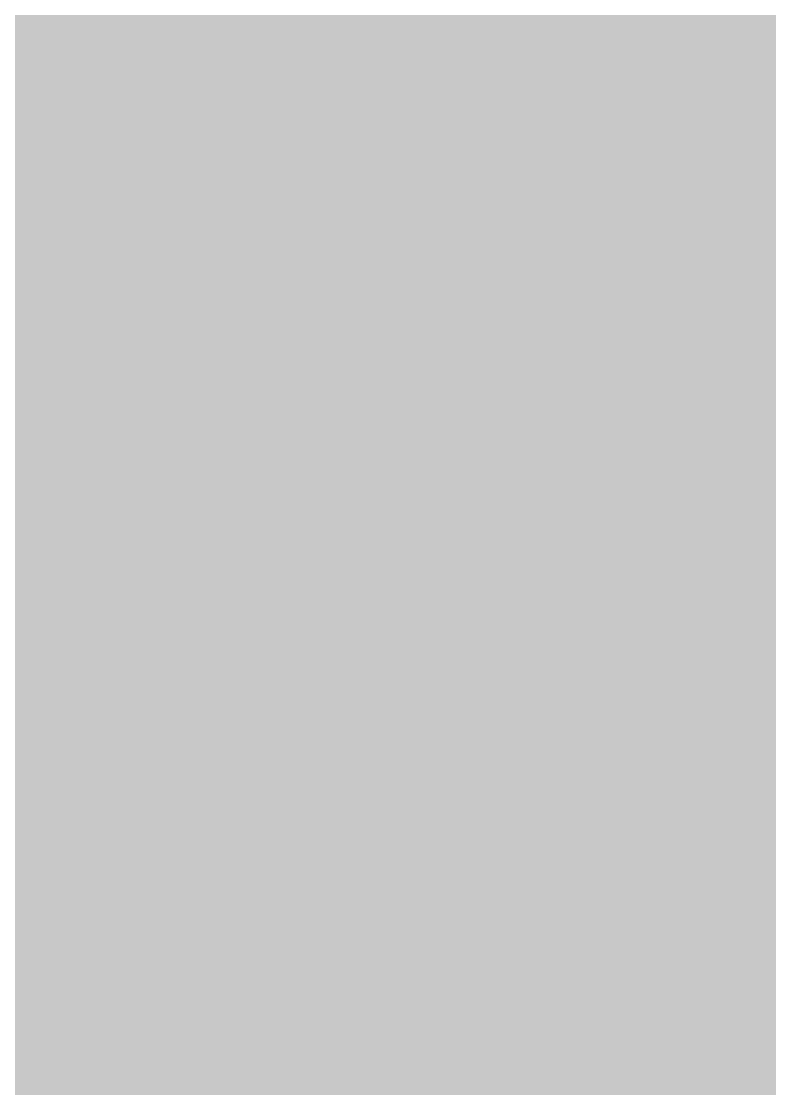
# Model space of a CAD drawing. Header units: inches. Extents: x 0 to 841, y 0 to 594.
# Drawn here: x 790.4598 to 790.6852, y 409.8142 to 410.1356 of the extents above; entities that cross this region are included whole.
import ezdxf

# ---------------------------------------------------------------- set-up
doc = ezdxf.new("R2010")
doc.units = ezdxf.units.IN
doc.layers.add('Sheet', color=255, linetype='Continuous')

msp = doc.modelspace()

# ---------------------------------------------------------------- linework, layer by layer
at = {"layer": 'Sheet'}
msp.add_lwpolyline([(789.74589, 409.99961, 0.508, 0.508, 1), (790.25389, 409.99961, 0.508, 0.508, 1)], format="xyseb", close=True, dxfattribs=at)
for points in [[(790.3801, 410.32895, 0.29972, 0.29972, 0), (790.3801, 410.28403, 0.29972, 0.29972, 0), (790.42502, 410.28403, 0.29972, 0.29972, 0), (790.42502, 410.23911, 0.29972, 0.29972, 0), (790.42502, 410.23911, 0.29972, 0.29972, 0), (790.46993, 410.19419, 0.29972, 0.29972, 0), (790.46993, 410.19419, 0.29972, 0.29972, 0), (790.46993, 410.14927, 0.29972, 0.29972, 0), (790.46993, 410.14927, 0.29972, 0.29972, 0), (790.46993, 410.10436, 0.29972, 0.29972, 0), (790.51485, 410.10436, 0.29972, 0.29972, 0), (790.51485, 410.05944, 0.29972, 0.29972, 0), (790.51485, 410.05944, 0.29972, 0.29972, 0), (790.51485, 410.01452, 0.29972, 0.29972, 0), (790.51485, 410.01452, 0.29972, 0.29972, 0), (790.51485, 409.9696, 0.29972, 0.29972, 0)], [(790.3801, 410.32895, 0.29972, 0.29972, 0), (790.3801, 410.28403, 0.29972, 0.29972, 0), (790.42502, 410.28403, 0.29972, 0.29972, 0), (790.42502, 410.23911, 0.29972, 0.29972, 0), (790.42502, 410.23911, 0.29972, 0.29972, 0), (790.46993, 410.19419, 0.29972, 0.29972, 0), (790.46993, 410.19419, 0.29972, 0.29972, 0), (790.46993, 410.14927, 0.29972, 0.29972, 0), (790.46993, 410.14927, 0.29972, 0.29972, 0), (790.46993, 410.10436, 0.29972, 0.29972, 0), (790.51485, 410.10436, 0.29972, 0.29972, 0), (790.51485, 410.05944, 0.29972, 0.29972, 0), (790.51485, 410.05944, 0.29972, 0.29972, 0), (790.51485, 410.01452, 0.29972, 0.29972, 0), (790.51485, 410.01452, 0.29972, 0.29972, 0), (790.51485, 409.9696, 0.29972, 0.29972, 0)], [(790.3801, 410.32895, 0.29972, 0.29972, 0), (790.3801, 410.28403, 0.29972, 0.29972, 0), (790.42502, 410.28403, 0.29972, 0.29972, 0), (790.42502, 410.23911, 0.29972, 0.29972, 0), (790.42502, 410.23911, 0.29972, 0.29972, 0), (790.46993, 410.19419, 0.29972, 0.29972, 0), (790.46993, 410.19419, 0.29972, 0.29972, 0), (790.46993, 410.14927, 0.29972, 0.29972, 0), (790.46993, 410.14927, 0.29972, 0.29972, 0), (790.46993, 410.10436, 0.29972, 0.29972, 0), (790.51485, 410.10436, 0.29972, 0.29972, 0), (790.51485, 410.05944, 0.29972, 0.29972, 0), (790.51485, 410.05944, 0.29972, 0.29972, 0), (790.51485, 410.01452, 0.29972, 0.29972, 0), (790.51485, 410.01452, 0.29972, 0.29972, 0), (790.51485, 409.9696, 0.29972, 0.29972, 0)], [(790.3801, 410.32895, 0.29972, 0.29972, 0), (790.3801, 410.28403, 0.29972, 0.29972, 0), (790.42502, 410.28403, 0.29972, 0.29972, 0), (790.42502, 410.23911, 0.29972, 0.29972, 0), (790.42502, 410.23911, 0.29972, 0.29972, 0), (790.46993, 410.19419, 0.29972, 0.29972, 0), (790.46993, 410.19419, 0.29972, 0.29972, 0), (790.46993, 410.14927, 0.29972, 0.29972, 0), (790.46993, 410.14927, 0.29972, 0.29972, 0), (790.46993, 410.10436, 0.29972, 0.29972, 0), (790.51485, 410.10436, 0.29972, 0.29972, 0), (790.51485, 410.05944, 0.29972, 0.29972, 0), (790.51485, 410.05944, 0.29972, 0.29972, 0), (790.51485, 410.01452, 0.29972, 0.29972, 0), (790.51485, 410.01452, 0.29972, 0.29972, 0), (790.51485, 409.9696, 0.29972, 0.29972, 0)], [(790.64959, 410.32895, 0.29972, 0.29972, 0), (790.69451, 410.28403, 0.29972, 0.29972, 0), (790.69451, 410.23911, 0.29972, 0.29972, 0), (790.69451, 410.19419, 0.29972, 0.29972, 0), (790.73942, 410.14927, 0.29972, 0.29972, 0), (790.73942, 410.14927, 0.29972, 0.29972, 0), (790.73942, 410.10436, 0.29972, 0.29972, 0), (790.73942, 410.05944, 0.29972, 0.29972, 0), (790.73942, 410.01452, 0.29972, 0.29972, 0), (790.73942, 409.9696, 0.29972, 0.29972, 0)], [(790.64959, 410.32895, 0.29972, 0.29972, 0), (790.69451, 410.28403, 0.29972, 0.29972, 0), (790.69451, 410.23911, 0.29972, 0.29972, 0), (790.69451, 410.19419, 0.29972, 0.29972, 0), (790.73942, 410.14927, 0.29972, 0.29972, 0), (790.73942, 410.14927, 0.29972, 0.29972, 0), (790.73942, 410.10436, 0.29972, 0.29972, 0), (790.73942, 410.05944, 0.29972, 0.29972, 0), (790.73942, 410.01452, 0.29972, 0.29972, 0), (790.73942, 409.9696, 0.29972, 0.29972, 0)], [(790.64959, 410.32895, 0.29972, 0.29972, 0), (790.69451, 410.28403, 0.29972, 0.29972, 0), (790.69451, 410.23911, 0.29972, 0.29972, 0), (790.69451, 410.19419, 0.29972, 0.29972, 0), (790.73942, 410.14927, 0.29972, 0.29972, 0), (790.73942, 410.14927, 0.29972, 0.29972, 0), (790.73942, 410.10436, 0.29972, 0.29972, 0), (790.73942, 410.05944, 0.29972, 0.29972, 0), (790.73942, 410.01452, 0.29972, 0.29972, 0), (790.73942, 409.9696, 0.29972, 0.29972, 0)], [(790.64959, 410.32895, 0.29972, 0.29972, 0), (790.69451, 410.28403, 0.29972, 0.29972, 0), (790.69451, 410.23911, 0.29972, 0.29972, 0), (790.69451, 410.19419, 0.29972, 0.29972, 0), (790.73942, 410.14927, 0.29972, 0.29972, 0), (790.73942, 410.14927, 0.29972, 0.29972, 0), (790.73942, 410.10436, 0.29972, 0.29972, 0), (790.73942, 410.05944, 0.29972, 0.29972, 0), (790.73942, 410.01452, 0.29972, 0.29972, 0), (790.73942, 409.9696, 0.29972, 0.29972, 0)], [(790.64959, 410.32895, 0.29972, 0.29972, 0), (790.69451, 410.28403, 0.29972, 0.29972, 0), (790.69451, 410.23911, 0.29972, 0.29972, 0), (790.69451, 410.19419, 0.29972, 0.29972, 0), (790.73942, 410.14927, 0.29972, 0.29972, 0), (790.73942, 410.14927, 0.29972, 0.29972, 0), (790.73942, 410.10436, 0.29972, 0.29972, 0), (790.73942, 410.05944, 0.29972, 0.29972, 0), (790.73942, 410.01452, 0.29972, 0.29972, 0), (790.73942, 409.9696, 0.29972, 0.29972, 0)], [(790.64959, 410.32895, 0.29972, 0.29972, 0), (790.69451, 410.28403, 0.29972, 0.29972, 0), (790.69451, 410.23911, 0.29972, 0.29972, 0), (790.69451, 410.19419, 0.29972, 0.29972, 0), (790.73942, 410.14927, 0.29972, 0.29972, 0), (790.73942, 410.14927, 0.29972, 0.29972, 0), (790.73942, 410.10436, 0.29972, 0.29972, 0), (790.73942, 410.05944, 0.29972, 0.29972, 0), (790.73942, 410.01452, 0.29972, 0.29972, 0), (790.73942, 409.9696, 0.29972, 0.29972, 0)], [(790.02077, 409.9696, 0.7493, 0.7493, 0), (790.02077, 409.9696, 0.7493, 0.7493, 0), (795.00641, 409.9696, 0.7493, 0.7493, 0)], [(790.46993, 410.19419, 0.09906, 0.09906, 0), (790.46993, 410.14927, 0.09906, 0.09906, 0), (790.46993, 410.14927, 0.09906, 0.09906, 0), (790.46993, 410.10436, 0.09906, 0.09906, 0), (790.51485, 410.10436, 0.09906, 0.09906, 0), (790.51485, 410.05944, 0.09906, 0.09906, 0), (790.51485, 410.05944, 0.09906, 0.09906, 0), (790.51485, 410.01452, 0.09906, 0.09906, 0), (790.51485, 410.01452, 0.09906, 0.09906, 0), (790.51485, 409.9696, 0.09906, 0.09906, 0)], [(790.46993, 410.19419, 0.09906, 0.09906, 0), (790.46993, 410.14927, 0.09906, 0.09906, 0), (790.46993, 410.14927, 0.09906, 0.09906, 0), (790.46993, 410.10436, 0.09906, 0.09906, 0), (790.51485, 410.10436, 0.09906, 0.09906, 0), (790.51485, 410.05944, 0.09906, 0.09906, 0), (790.51485, 410.05944, 0.09906, 0.09906, 0), (790.51485, 410.01452, 0.09906, 0.09906, 0), (790.51485, 410.01452, 0.09906, 0.09906, 0), (790.51485, 409.9696, 0.09906, 0.09906, 0)], [(790.46993, 410.19419, 0.09906, 0.09906, 0), (790.46993, 410.14927, 0.09906, 0.09906, 0), (790.46993, 410.14927, 0.09906, 0.09906, 0), (790.46993, 410.10436, 0.09906, 0.09906, 0), (790.51485, 410.10436, 0.09906, 0.09906, 0), (790.51485, 410.05944, 0.09906, 0.09906, 0), (790.51485, 410.05944, 0.09906, 0.09906, 0), (790.51485, 410.01452, 0.09906, 0.09906, 0), (790.51485, 410.01452, 0.09906, 0.09906, 0), (790.51485, 409.9696, 0.09906, 0.09906, 0)], [(790.46993, 410.19419, 0.09906, 0.09906, 0), (790.46993, 410.14927, 0.09906, 0.09906, 0), (790.46993, 410.14927, 0.09906, 0.09906, 0), (790.46993, 410.10436, 0.09906, 0.09906, 0), (790.51485, 410.10436, 0.09906, 0.09906, 0), (790.51485, 410.05944, 0.09906, 0.09906, 0), (790.51485, 410.05944, 0.09906, 0.09906, 0), (790.51485, 410.01452, 0.09906, 0.09906, 0), (790.51485, 410.01452, 0.09906, 0.09906, 0), (790.51485, 409.9696, 0.09906, 0.09906, 0)], [(790.69451, 410.19419, 0.09906, 0.09906, 0), (790.73942, 410.14927, 0.09906, 0.09906, 0), (790.73942, 410.14927, 0.09906, 0.09906, 0), (790.73942, 410.10436, 0.09906, 0.09906, 0), (790.73942, 410.05944, 0.09906, 0.09906, 0), (790.73942, 410.01452, 0.09906, 0.09906, 0), (790.73942, 409.9696, 0.09906, 0.09906, 0)], [(790.69451, 410.19419, 0.09906, 0.09906, 0), (790.73942, 410.14927, 0.09906, 0.09906, 0), (790.73942, 410.14927, 0.09906, 0.09906, 0), (790.73942, 410.10436, 0.09906, 0.09906, 0), (790.73942, 410.05944, 0.09906, 0.09906, 0), (790.73942, 410.01452, 0.09906, 0.09906, 0), (790.73942, 409.9696, 0.09906, 0.09906, 0)], [(790.69451, 410.19419, 0.09906, 0.09906, 0), (790.73942, 410.14927, 0.09906, 0.09906, 0), (790.73942, 410.14927, 0.09906, 0.09906, 0), (790.73942, 410.10436, 0.09906, 0.09906, 0), (790.73942, 410.05944, 0.09906, 0.09906, 0), (790.73942, 410.01452, 0.09906, 0.09906, 0), (790.73942, 409.9696, 0.09906, 0.09906, 0)], [(790.69451, 410.19419, 0.09906, 0.09906, 0), (790.73942, 410.14927, 0.09906, 0.09906, 0), (790.73942, 410.14927, 0.09906, 0.09906, 0), (790.73942, 410.10436, 0.09906, 0.09906, 0), (790.73942, 410.05944, 0.09906, 0.09906, 0), (790.73942, 410.01452, 0.09906, 0.09906, 0), (790.73942, 409.9696, 0.09906, 0.09906, 0)], [(790.69451, 410.19419, 0.09906, 0.09906, 0), (790.73942, 410.14927, 0.09906, 0.09906, 0), (790.73942, 410.14927, 0.09906, 0.09906, 0), (790.73942, 410.10436, 0.09906, 0.09906, 0), (790.73942, 410.05944, 0.09906, 0.09906, 0), (790.73942, 410.01452, 0.09906, 0.09906, 0), (790.73942, 409.9696, 0.09906, 0.09906, 0)], [(790.69451, 410.19419, 0.09906, 0.09906, 0), (790.73942, 410.14927, 0.09906, 0.09906, 0), (790.73942, 410.14927, 0.09906, 0.09906, 0), (790.73942, 410.10436, 0.09906, 0.09906, 0), (790.73942, 410.05944, 0.09906, 0.09906, 0), (790.73942, 410.01452, 0.09906, 0.09906, 0), (790.73942, 409.9696, 0.09906, 0.09906, 0)], [(790.51485, 409.9696, 0.29972, 0.29972, 0), (790.51485, 409.92468, 0.29972, 0.29972, 0), (790.51485, 409.92468, 0.29972, 0.29972, 0), (790.51485, 409.87976, 0.29972, 0.29972, 0), (790.51485, 409.87976, 0.29972, 0.29972, 0), (790.51485, 409.83485, 0.29972, 0.29972, 0), (790.46993, 409.83485, 0.29972, 0.29972, 0), (790.46993, 409.78993, 0.29972, 0.29972, 0), (790.46993, 409.78993, 0.29972, 0.29972, 0), (790.46993, 409.74501, 0.29972, 0.29972, 0), (790.46993, 409.74501, 0.29972, 0.29972, 0), (790.42502, 409.70009, 0.29972, 0.29972, 0), (790.42502, 409.70009, 0.29972, 0.29972, 0), (790.42502, 409.65517, 0.29972, 0.29972, 0), (790.3801, 409.65517, 0.29972, 0.29972, 0), (790.3801, 409.65517, 0.29972, 0.29972, 0), (790.3801, 409.61025, 0.29972, 0.29972, 0), (790.33518, 409.61025, 0.29972, 0.29972, 0), (790.33518, 409.61025, 0.29972, 0.29972, 0), (790.33518, 409.56534, 0.29972, 0.29972, 0), (790.29027, 409.56534, 0.29972, 0.29972, 0)], [(790.51485, 409.9696, 0.29972, 0.29972, 0), (790.51485, 409.92468, 0.29972, 0.29972, 0), (790.51485, 409.92468, 0.29972, 0.29972, 0), (790.51485, 409.87976, 0.29972, 0.29972, 0), (790.51485, 409.87976, 0.29972, 0.29972, 0), (790.51485, 409.83485, 0.29972, 0.29972, 0), (790.46993, 409.83485, 0.29972, 0.29972, 0), (790.46993, 409.78993, 0.29972, 0.29972, 0), (790.46993, 409.78993, 0.29972, 0.29972, 0), (790.46993, 409.74501, 0.29972, 0.29972, 0), (790.46993, 409.74501, 0.29972, 0.29972, 0), (790.42502, 409.70009, 0.29972, 0.29972, 0), (790.42502, 409.70009, 0.29972, 0.29972, 0), (790.42502, 409.65517, 0.29972, 0.29972, 0), (790.3801, 409.65517, 0.29972, 0.29972, 0), (790.3801, 409.65517, 0.29972, 0.29972, 0), (790.3801, 409.61025, 0.29972, 0.29972, 0), (790.33518, 409.61025, 0.29972, 0.29972, 0), (790.33518, 409.61025, 0.29972, 0.29972, 0), (790.33518, 409.56534, 0.29972, 0.29972, 0), (790.29027, 409.56534, 0.29972, 0.29972, 0)], [(790.51485, 409.9696, 0.29972, 0.29972, 0), (790.51485, 409.92468, 0.29972, 0.29972, 0), (790.51485, 409.92468, 0.29972, 0.29972, 0), (790.51485, 409.87976, 0.29972, 0.29972, 0), (790.51485, 409.87976, 0.29972, 0.29972, 0), (790.51485, 409.83485, 0.29972, 0.29972, 0), (790.46993, 409.83485, 0.29972, 0.29972, 0), (790.46993, 409.78993, 0.29972, 0.29972, 0), (790.46993, 409.78993, 0.29972, 0.29972, 0), (790.46993, 409.74501, 0.29972, 0.29972, 0), (790.46993, 409.74501, 0.29972, 0.29972, 0), (790.42502, 409.70009, 0.29972, 0.29972, 0), (790.42502, 409.70009, 0.29972, 0.29972, 0), (790.42502, 409.65517, 0.29972, 0.29972, 0), (790.3801, 409.65517, 0.29972, 0.29972, 0), (790.3801, 409.65517, 0.29972, 0.29972, 0), (790.3801, 409.61025, 0.29972, 0.29972, 0), (790.33518, 409.61025, 0.29972, 0.29972, 0), (790.33518, 409.61025, 0.29972, 0.29972, 0), (790.33518, 409.56534, 0.29972, 0.29972, 0), (790.29027, 409.56534, 0.29972, 0.29972, 0)], [(790.51485, 409.9696, 0.29972, 0.29972, 0), (790.51485, 409.92468, 0.29972, 0.29972, 0), (790.51485, 409.92468, 0.29972, 0.29972, 0), (790.51485, 409.87976, 0.29972, 0.29972, 0), (790.51485, 409.87976, 0.29972, 0.29972, 0), (790.51485, 409.83485, 0.29972, 0.29972, 0), (790.46993, 409.83485, 0.29972, 0.29972, 0), (790.46993, 409.78993, 0.29972, 0.29972, 0), (790.46993, 409.78993, 0.29972, 0.29972, 0), (790.46993, 409.74501, 0.29972, 0.29972, 0), (790.46993, 409.74501, 0.29972, 0.29972, 0), (790.42502, 409.70009, 0.29972, 0.29972, 0), (790.42502, 409.70009, 0.29972, 0.29972, 0), (790.42502, 409.65517, 0.29972, 0.29972, 0), (790.3801, 409.65517, 0.29972, 0.29972, 0), (790.3801, 409.65517, 0.29972, 0.29972, 0), (790.3801, 409.61025, 0.29972, 0.29972, 0), (790.33518, 409.61025, 0.29972, 0.29972, 0), (790.33518, 409.61025, 0.29972, 0.29972, 0), (790.33518, 409.56534, 0.29972, 0.29972, 0), (790.29027, 409.56534, 0.29972, 0.29972, 0)], [(790.73942, 409.9696, 0.29972, 0.29972, 0), (790.73942, 409.92468, 0.29972, 0.29972, 0), (790.73942, 409.87976, 0.29972, 0.29972, 0), (790.73942, 409.87976, 0.29972, 0.29972, 0), (790.73942, 409.83485, 0.29972, 0.29972, 0), (790.73942, 409.78993, 0.29972, 0.29972, 0), (790.69451, 409.74501, 0.29972, 0.29972, 0), (790.69451, 409.70009, 0.29972, 0.29972, 0), (790.69451, 409.70009, 0.29972, 0.29972, 0), (790.64959, 409.65517, 0.29972, 0.29972, 0), (790.64959, 409.61025, 0.29972, 0.29972, 0), (790.64959, 409.56534, 0.29972, 0.29972, 0), (790.60468, 409.56534, 0.29972, 0.29972, 0), (790.60468, 409.52042, 0.29972, 0.29972, 0), (790.55976, 409.4755, 0.29972, 0.29972, 0), (790.55976, 409.4755, 0.29972, 0.29972, 0), (790.51485, 409.43058, 0.29972, 0.29972, 0)], [(790.73942, 409.9696, 0.29972, 0.29972, 0), (790.73942, 409.92468, 0.29972, 0.29972, 0), (790.73942, 409.87976, 0.29972, 0.29972, 0), (790.73942, 409.87976, 0.29972, 0.29972, 0), (790.73942, 409.83485, 0.29972, 0.29972, 0), (790.73942, 409.78993, 0.29972, 0.29972, 0), (790.69451, 409.74501, 0.29972, 0.29972, 0), (790.69451, 409.70009, 0.29972, 0.29972, 0), (790.69451, 409.70009, 0.29972, 0.29972, 0), (790.64959, 409.65517, 0.29972, 0.29972, 0), (790.64959, 409.61025, 0.29972, 0.29972, 0), (790.64959, 409.56534, 0.29972, 0.29972, 0), (790.60468, 409.56534, 0.29972, 0.29972, 0), (790.60468, 409.52042, 0.29972, 0.29972, 0), (790.55976, 409.4755, 0.29972, 0.29972, 0), (790.55976, 409.4755, 0.29972, 0.29972, 0), (790.51485, 409.43058, 0.29972, 0.29972, 0)], [(790.73942, 409.9696, 0.29972, 0.29972, 0), (790.73942, 409.92468, 0.29972, 0.29972, 0), (790.73942, 409.87976, 0.29972, 0.29972, 0), (790.73942, 409.87976, 0.29972, 0.29972, 0), (790.73942, 409.83485, 0.29972, 0.29972, 0), (790.73942, 409.78993, 0.29972, 0.29972, 0), (790.69451, 409.74501, 0.29972, 0.29972, 0), (790.69451, 409.70009, 0.29972, 0.29972, 0), (790.69451, 409.70009, 0.29972, 0.29972, 0), (790.64959, 409.65517, 0.29972, 0.29972, 0), (790.64959, 409.61025, 0.29972, 0.29972, 0), (790.64959, 409.56534, 0.29972, 0.29972, 0), (790.60468, 409.56534, 0.29972, 0.29972, 0), (790.60468, 409.52042, 0.29972, 0.29972, 0), (790.55976, 409.4755, 0.29972, 0.29972, 0), (790.55976, 409.4755, 0.29972, 0.29972, 0), (790.51485, 409.43058, 0.29972, 0.29972, 0)], [(790.73942, 409.9696, 0.29972, 0.29972, 0), (790.73942, 409.92468, 0.29972, 0.29972, 0), (790.73942, 409.87976, 0.29972, 0.29972, 0), (790.73942, 409.87976, 0.29972, 0.29972, 0), (790.73942, 409.83485, 0.29972, 0.29972, 0), (790.73942, 409.78993, 0.29972, 0.29972, 0), (790.69451, 409.74501, 0.29972, 0.29972, 0), (790.69451, 409.70009, 0.29972, 0.29972, 0), (790.69451, 409.70009, 0.29972, 0.29972, 0), (790.64959, 409.65517, 0.29972, 0.29972, 0), (790.64959, 409.61025, 0.29972, 0.29972, 0), (790.64959, 409.56534, 0.29972, 0.29972, 0), (790.60468, 409.56534, 0.29972, 0.29972, 0), (790.60468, 409.52042, 0.29972, 0.29972, 0), (790.55976, 409.4755, 0.29972, 0.29972, 0), (790.55976, 409.4755, 0.29972, 0.29972, 0), (790.51485, 409.43058, 0.29972, 0.29972, 0)], [(790.73942, 409.9696, 0.29972, 0.29972, 0), (790.73942, 409.92468, 0.29972, 0.29972, 0), (790.73942, 409.87976, 0.29972, 0.29972, 0), (790.73942, 409.87976, 0.29972, 0.29972, 0), (790.73942, 409.83485, 0.29972, 0.29972, 0), (790.73942, 409.78993, 0.29972, 0.29972, 0), (790.69451, 409.74501, 0.29972, 0.29972, 0), (790.69451, 409.70009, 0.29972, 0.29972, 0), (790.69451, 409.70009, 0.29972, 0.29972, 0), (790.64959, 409.65517, 0.29972, 0.29972, 0), (790.64959, 409.61025, 0.29972, 0.29972, 0), (790.64959, 409.56534, 0.29972, 0.29972, 0), (790.60468, 409.56534, 0.29972, 0.29972, 0), (790.60468, 409.52042, 0.29972, 0.29972, 0), (790.55976, 409.4755, 0.29972, 0.29972, 0), (790.55976, 409.4755, 0.29972, 0.29972, 0), (790.51485, 409.43058, 0.29972, 0.29972, 0)], [(790.73942, 409.9696, 0.29972, 0.29972, 0), (790.73942, 409.92468, 0.29972, 0.29972, 0), (790.73942, 409.87976, 0.29972, 0.29972, 0), (790.73942, 409.87976, 0.29972, 0.29972, 0), (790.73942, 409.83485, 0.29972, 0.29972, 0), (790.73942, 409.78993, 0.29972, 0.29972, 0), (790.69451, 409.74501, 0.29972, 0.29972, 0), (790.69451, 409.70009, 0.29972, 0.29972, 0), (790.69451, 409.70009, 0.29972, 0.29972, 0), (790.64959, 409.65517, 0.29972, 0.29972, 0), (790.64959, 409.61025, 0.29972, 0.29972, 0), (790.64959, 409.56534, 0.29972, 0.29972, 0), (790.60468, 409.56534, 0.29972, 0.29972, 0), (790.60468, 409.52042, 0.29972, 0.29972, 0), (790.55976, 409.4755, 0.29972, 0.29972, 0), (790.55976, 409.4755, 0.29972, 0.29972, 0), (790.51485, 409.43058, 0.29972, 0.29972, 0)], [(790.51485, 409.9696, 0.29972, 0.29972, 0), (790.51485, 409.9696, 0.29972, 0.29972, 0), (790.51485, 409.9696, 0.29972, 0.29972, 0), (790.51485, 409.9696, 0.29972, 0.29972, 0), (790.51485, 409.9696, 0.29972, 0.29972, 0), (790.51485, 409.9696, 0.29972, 0.29972, 0), (790.51485, 409.9696, 0.29972, 0.29972, 0), (790.51485, 409.9696, 0.29972, 0.29972, 0), (790.51485, 409.9696, 0.29972, 0.29972, 0), (790.51485, 409.9696, 0.29972, 0.29972, 0), (790.51485, 409.9696, 0.29972, 0.29972, 0), (790.51485, 409.9696, 0.29972, 0.29972, 0), (790.51485, 409.9696, 0.29972, 0.29972, 0), (790.51485, 409.9696, 0.29972, 0.29972, 0), (790.51485, 409.9696, 0.29972, 0.29972, 0), (790.51485, 409.9696, 0.29972, 0.29972, 0), (790.51485, 409.9696, 0.29972, 0.29972, 0), (790.51485, 409.9696, 0.29972, 0.29972, 0), (790.51485, 409.9696, 0.29972, 0.29972, 0), (790.51485, 409.9696, 0.29972, 0.29972, 0), (790.51485, 409.9696, 0.29972, 0.29972, 0), (790.51485, 409.9696, 0.29972, 0.29972, 0), (790.51485, 409.9696, 0.29972, 0.29972, 0), (790.51485, 409.9696, 0.29972, 0.29972, 0), (790.51485, 409.9696, 0.29972, 0.29972, 0), (790.51485, 409.9696, 0.29972, 0.29972, 0), (790.51485, 409.9696, 0.29972, 0.29972, 0), (790.51485, 409.9696, 0.29972, 0.29972, 0), (790.51485, 409.9696, 0.29972, 0.29972, 0), (790.51485, 409.9696, 0.29972, 0.29972, 0), (790.51485, 409.9696, 0.29972, 0.29972, 0), (790.51485, 409.9696, 0.29972, 0.29972, 0), (790.51485, 409.9696, 0.29972, 0.29972, 0)], [(790.51485, 409.9696, 0.29972, 0.29972, 0), (790.51485, 409.9696, 0.29972, 0.29972, 0)], [(790.51485, 409.9696, 0.29972, 0.29972, 0), (790.51485, 409.9696, 0.29972, 0.29972, 0), (790.51485, 409.9696, 0.29972, 0.29972, 0), (790.51485, 409.9696, 0.29972, 0.29972, 0), (790.51485, 409.9696, 0.29972, 0.29972, 0), (790.51485, 409.9696, 0.29972, 0.29972, 0), (790.51485, 409.9696, 0.29972, 0.29972, 0), (790.51485, 409.9696, 0.29972, 0.29972, 0), (790.51485, 409.9696, 0.29972, 0.29972, 0), (790.51485, 409.9696, 0.29972, 0.29972, 0), (790.51485, 409.9696, 0.29972, 0.29972, 0), (790.51485, 409.9696, 0.29972, 0.29972, 0), (790.51485, 409.9696, 0.29972, 0.29972, 0), (790.51485, 409.9696, 0.29972, 0.29972, 0), (790.51485, 409.9696, 0.29972, 0.29972, 0), (790.51485, 409.9696, 0.29972, 0.29972, 0), (790.51485, 409.9696, 0.29972, 0.29972, 0), (790.51485, 409.9696, 0.29972, 0.29972, 0), (790.51485, 409.9696, 0.29972, 0.29972, 0), (790.51485, 409.9696, 0.29972, 0.29972, 0), (790.51485, 409.9696, 0.29972, 0.29972, 0), (790.51485, 409.9696, 0.29972, 0.29972, 0), (790.51485, 409.9696, 0.29972, 0.29972, 0), (790.51485, 409.9696, 0.29972, 0.29972, 0), (790.51485, 409.9696, 0.29972, 0.29972, 0), (790.51485, 409.9696, 0.29972, 0.29972, 0), (790.51485, 409.9696, 0.29972, 0.29972, 0), (790.51485, 409.9696, 0.29972, 0.29972, 0), (790.51485, 409.9696, 0.29972, 0.29972, 0), (790.51485, 409.9696, 0.29972, 0.29972, 0), (790.51485, 409.9696, 0.29972, 0.29972, 0), (790.51485, 409.9696, 0.29972, 0.29972, 0), (790.51485, 409.9696, 0.29972, 0.29972, 0)], [(790.51485, 409.9696, 0.29972, 0.29972, 0), (790.51485, 409.9696, 0.29972, 0.29972, 0)], [(790.51485, 409.9696, 0.29972, 0.29972, 0), (790.51485, 409.9696, 0.29972, 0.29972, 0), (790.51485, 409.9696, 0.29972, 0.29972, 0), (790.51485, 409.9696, 0.29972, 0.29972, 0), (790.51485, 409.9696, 0.29972, 0.29972, 0), (790.51485, 409.9696, 0.29972, 0.29972, 0), (790.51485, 409.9696, 0.29972, 0.29972, 0), (790.51485, 409.9696, 0.29972, 0.29972, 0), (790.51485, 409.9696, 0.29972, 0.29972, 0), (790.51485, 409.9696, 0.29972, 0.29972, 0), (790.51485, 409.9696, 0.29972, 0.29972, 0), (790.51485, 409.9696, 0.29972, 0.29972, 0), (790.51485, 409.9696, 0.29972, 0.29972, 0), (790.51485, 409.9696, 0.29972, 0.29972, 0), (790.51485, 409.9696, 0.29972, 0.29972, 0), (790.51485, 409.9696, 0.29972, 0.29972, 0), (790.51485, 409.9696, 0.29972, 0.29972, 0), (790.51485, 409.9696, 0.29972, 0.29972, 0), (790.51485, 409.9696, 0.29972, 0.29972, 0), (790.51485, 409.9696, 0.29972, 0.29972, 0), (790.51485, 409.9696, 0.29972, 0.29972, 0), (790.51485, 409.9696, 0.29972, 0.29972, 0), (790.51485, 409.9696, 0.29972, 0.29972, 0), (790.51485, 409.9696, 0.29972, 0.29972, 0), (790.51485, 409.9696, 0.29972, 0.29972, 0), (790.51485, 409.9696, 0.29972, 0.29972, 0), (790.51485, 409.9696, 0.29972, 0.29972, 0), (790.51485, 409.9696, 0.29972, 0.29972, 0), (790.51485, 409.9696, 0.29972, 0.29972, 0), (790.51485, 409.9696, 0.29972, 0.29972, 0), (790.51485, 409.9696, 0.29972, 0.29972, 0), (790.51485, 409.9696, 0.29972, 0.29972, 0), (790.51485, 409.9696, 0.29972, 0.29972, 0)], [(790.51485, 409.9696, 0.29972, 0.29972, 0), (790.51485, 409.9696, 0.29972, 0.29972, 0)], [(790.51485, 409.9696, 0.29972, 0.29972, 0), (790.51485, 409.9696, 0.29972, 0.29972, 0), (790.51485, 409.9696, 0.29972, 0.29972, 0), (790.51485, 409.9696, 0.29972, 0.29972, 0), (790.51485, 409.9696, 0.29972, 0.29972, 0), (790.51485, 409.9696, 0.29972, 0.29972, 0), (790.51485, 409.9696, 0.29972, 0.29972, 0), (790.51485, 409.9696, 0.29972, 0.29972, 0), (790.51485, 409.9696, 0.29972, 0.29972, 0), (790.51485, 409.9696, 0.29972, 0.29972, 0), (790.51485, 409.9696, 0.29972, 0.29972, 0), (790.51485, 409.9696, 0.29972, 0.29972, 0), (790.51485, 409.9696, 0.29972, 0.29972, 0), (790.51485, 409.9696, 0.29972, 0.29972, 0), (790.51485, 409.9696, 0.29972, 0.29972, 0), (790.51485, 409.9696, 0.29972, 0.29972, 0), (790.51485, 409.9696, 0.29972, 0.29972, 0), (790.51485, 409.9696, 0.29972, 0.29972, 0), (790.51485, 409.9696, 0.29972, 0.29972, 0), (790.51485, 409.9696, 0.29972, 0.29972, 0), (790.51485, 409.9696, 0.29972, 0.29972, 0), (790.51485, 409.9696, 0.29972, 0.29972, 0), (790.51485, 409.9696, 0.29972, 0.29972, 0), (790.51485, 409.9696, 0.29972, 0.29972, 0), (790.51485, 409.9696, 0.29972, 0.29972, 0), (790.51485, 409.9696, 0.29972, 0.29972, 0), (790.51485, 409.9696, 0.29972, 0.29972, 0), (790.51485, 409.9696, 0.29972, 0.29972, 0), (790.51485, 409.9696, 0.29972, 0.29972, 0), (790.51485, 409.9696, 0.29972, 0.29972, 0), (790.51485, 409.9696, 0.29972, 0.29972, 0), (790.51485, 409.9696, 0.29972, 0.29972, 0), (790.51485, 409.9696, 0.29972, 0.29972, 0)], [(790.51485, 409.9696, 0.29972, 0.29972, 0), (790.51485, 409.9696, 0.29972, 0.29972, 0)], [(790.73942, 409.9696, 0.29972, 0.29972, 0), (790.73942, 409.9696, 0.29972, 0.29972, 0), (790.73942, 409.9696, 0.29972, 0.29972, 0), (790.73942, 409.9696, 0.29972, 0.29972, 0), (790.73942, 409.9696, 0.29972, 0.29972, 0), (790.73942, 409.9696, 0.29972, 0.29972, 0), (790.73942, 409.9696, 0.29972, 0.29972, 0), (790.73942, 409.9696, 0.29972, 0.29972, 0), (790.73942, 409.9696, 0.29972, 0.29972, 0), (790.73942, 409.9696, 0.29972, 0.29972, 0), (790.73942, 409.9696, 0.29972, 0.29972, 0), (790.73942, 409.9696, 0.29972, 0.29972, 0), (790.73942, 409.9696, 0.29972, 0.29972, 0), (790.73942, 409.9696, 0.29972, 0.29972, 0), (790.73942, 409.9696, 0.29972, 0.29972, 0), (790.73942, 409.9696, 0.29972, 0.29972, 0), (790.73942, 409.9696, 0.29972, 0.29972, 0), (790.73942, 409.9696, 0.29972, 0.29972, 0), (790.73942, 409.9696, 0.29972, 0.29972, 0), (790.73942, 409.9696, 0.29972, 0.29972, 0), (790.73942, 409.9696, 0.29972, 0.29972, 0), (790.73942, 409.9696, 0.29972, 0.29972, 0), (790.73942, 409.9696, 0.29972, 0.29972, 0), (790.73942, 409.9696, 0.29972, 0.29972, 0), (790.73942, 409.9696, 0.29972, 0.29972, 0), (790.73942, 409.9696, 0.29972, 0.29972, 0), (790.73942, 409.9696, 0.29972, 0.29972, 0), (790.73942, 409.9696, 0.29972, 0.29972, 0), (790.73942, 409.9696, 0.29972, 0.29972, 0), (790.73942, 409.9696, 0.29972, 0.29972, 0), (790.73942, 409.9696, 0.29972, 0.29972, 0), (790.73942, 409.9696, 0.29972, 0.29972, 0), (790.73942, 409.9696, 0.29972, 0.29972, 0)], [(790.73942, 409.9696, 0.29972, 0.29972, 0), (790.73942, 409.9696, 0.29972, 0.29972, 0)], [(790.73942, 409.9696, 0.29972, 0.29972, 0), (790.73942, 409.9696, 0.29972, 0.29972, 0), (790.73942, 409.9696, 0.29972, 0.29972, 0), (790.73942, 409.9696, 0.29972, 0.29972, 0), (790.73942, 409.9696, 0.29972, 0.29972, 0), (790.73942, 409.9696, 0.29972, 0.29972, 0), (790.73942, 409.9696, 0.29972, 0.29972, 0), (790.73942, 409.9696, 0.29972, 0.29972, 0), (790.73942, 409.9696, 0.29972, 0.29972, 0), (790.73942, 409.9696, 0.29972, 0.29972, 0), (790.73942, 409.9696, 0.29972, 0.29972, 0), (790.73942, 409.9696, 0.29972, 0.29972, 0), (790.73942, 409.9696, 0.29972, 0.29972, 0), (790.73942, 409.9696, 0.29972, 0.29972, 0), (790.73942, 409.9696, 0.29972, 0.29972, 0), (790.73942, 409.9696, 0.29972, 0.29972, 0), (790.73942, 409.9696, 0.29972, 0.29972, 0), (790.73942, 409.9696, 0.29972, 0.29972, 0), (790.73942, 409.9696, 0.29972, 0.29972, 0), (790.73942, 409.9696, 0.29972, 0.29972, 0), (790.73942, 409.9696, 0.29972, 0.29972, 0), (790.73942, 409.9696, 0.29972, 0.29972, 0), (790.73942, 409.9696, 0.29972, 0.29972, 0), (790.73942, 409.9696, 0.29972, 0.29972, 0), (790.73942, 409.9696, 0.29972, 0.29972, 0), (790.73942, 409.9696, 0.29972, 0.29972, 0), (790.73942, 409.9696, 0.29972, 0.29972, 0), (790.73942, 409.9696, 0.29972, 0.29972, 0), (790.73942, 409.9696, 0.29972, 0.29972, 0), (790.73942, 409.9696, 0.29972, 0.29972, 0), (790.73942, 409.9696, 0.29972, 0.29972, 0), (790.73942, 409.9696, 0.29972, 0.29972, 0), (790.73942, 409.9696, 0.29972, 0.29972, 0)], [(790.73942, 409.9696, 0.29972, 0.29972, 0), (790.73942, 409.9696, 0.29972, 0.29972, 0)], [(790.73942, 409.9696, 0.29972, 0.29972, 0), (790.73942, 409.9696, 0.29972, 0.29972, 0), (790.73942, 409.9696, 0.29972, 0.29972, 0), (790.73942, 409.9696, 0.29972, 0.29972, 0), (790.73942, 409.9696, 0.29972, 0.29972, 0), (790.73942, 409.9696, 0.29972, 0.29972, 0), (790.73942, 409.9696, 0.29972, 0.29972, 0), (790.73942, 409.9696, 0.29972, 0.29972, 0), (790.73942, 409.9696, 0.29972, 0.29972, 0), (790.73942, 409.9696, 0.29972, 0.29972, 0), (790.73942, 409.9696, 0.29972, 0.29972, 0), (790.73942, 409.9696, 0.29972, 0.29972, 0), (790.73942, 409.9696, 0.29972, 0.29972, 0), (790.73942, 409.9696, 0.29972, 0.29972, 0), (790.73942, 409.9696, 0.29972, 0.29972, 0), (790.73942, 409.9696, 0.29972, 0.29972, 0), (790.73942, 409.9696, 0.29972, 0.29972, 0), (790.73942, 409.9696, 0.29972, 0.29972, 0), (790.73942, 409.9696, 0.29972, 0.29972, 0), (790.73942, 409.9696, 0.29972, 0.29972, 0), (790.73942, 409.9696, 0.29972, 0.29972, 0), (790.73942, 409.9696, 0.29972, 0.29972, 0), (790.73942, 409.9696, 0.29972, 0.29972, 0), (790.73942, 409.9696, 0.29972, 0.29972, 0), (790.73942, 409.9696, 0.29972, 0.29972, 0), (790.73942, 409.9696, 0.29972, 0.29972, 0), (790.73942, 409.9696, 0.29972, 0.29972, 0), (790.73942, 409.9696, 0.29972, 0.29972, 0), (790.73942, 409.9696, 0.29972, 0.29972, 0), (790.73942, 409.9696, 0.29972, 0.29972, 0), (790.73942, 409.9696, 0.29972, 0.29972, 0), (790.73942, 409.9696, 0.29972, 0.29972, 0), (790.73942, 409.9696, 0.29972, 0.29972, 0)], [(790.73942, 409.9696, 0.29972, 0.29972, 0), (790.73942, 409.9696, 0.29972, 0.29972, 0)], [(790.73942, 409.9696, 0.29972, 0.29972, 0), (790.73942, 409.9696, 0.29972, 0.29972, 0), (790.73942, 409.9696, 0.29972, 0.29972, 0), (790.73942, 409.9696, 0.29972, 0.29972, 0), (790.73942, 409.9696, 0.29972, 0.29972, 0), (790.73942, 409.9696, 0.29972, 0.29972, 0), (790.73942, 409.9696, 0.29972, 0.29972, 0), (790.73942, 409.9696, 0.29972, 0.29972, 0), (790.73942, 409.9696, 0.29972, 0.29972, 0), (790.73942, 409.9696, 0.29972, 0.29972, 0), (790.73942, 409.9696, 0.29972, 0.29972, 0), (790.73942, 409.9696, 0.29972, 0.29972, 0), (790.73942, 409.9696, 0.29972, 0.29972, 0), (790.73942, 409.9696, 0.29972, 0.29972, 0), (790.73942, 409.9696, 0.29972, 0.29972, 0), (790.73942, 409.9696, 0.29972, 0.29972, 0), (790.73942, 409.9696, 0.29972, 0.29972, 0), (790.73942, 409.9696, 0.29972, 0.29972, 0), (790.73942, 409.9696, 0.29972, 0.29972, 0), (790.73942, 409.9696, 0.29972, 0.29972, 0), (790.73942, 409.9696, 0.29972, 0.29972, 0), (790.73942, 409.9696, 0.29972, 0.29972, 0), (790.73942, 409.9696, 0.29972, 0.29972, 0), (790.73942, 409.9696, 0.29972, 0.29972, 0), (790.73942, 409.9696, 0.29972, 0.29972, 0), (790.73942, 409.9696, 0.29972, 0.29972, 0), (790.73942, 409.9696, 0.29972, 0.29972, 0), (790.73942, 409.9696, 0.29972, 0.29972, 0), (790.73942, 409.9696, 0.29972, 0.29972, 0), (790.73942, 409.9696, 0.29972, 0.29972, 0), (790.73942, 409.9696, 0.29972, 0.29972, 0), (790.73942, 409.9696, 0.29972, 0.29972, 0), (790.73942, 409.9696, 0.29972, 0.29972, 0)], [(790.73942, 409.9696, 0.29972, 0.29972, 0), (790.73942, 409.9696, 0.29972, 0.29972, 0)], [(790.73942, 409.9696, 0.29972, 0.29972, 0), (790.73942, 409.9696, 0.29972, 0.29972, 0), (790.73942, 409.9696, 0.29972, 0.29972, 0), (790.73942, 409.9696, 0.29972, 0.29972, 0), (790.73942, 409.9696, 0.29972, 0.29972, 0), (790.73942, 409.9696, 0.29972, 0.29972, 0), (790.73942, 409.9696, 0.29972, 0.29972, 0), (790.73942, 409.9696, 0.29972, 0.29972, 0), (790.73942, 409.9696, 0.29972, 0.29972, 0), (790.73942, 409.9696, 0.29972, 0.29972, 0), (790.73942, 409.9696, 0.29972, 0.29972, 0), (790.73942, 409.9696, 0.29972, 0.29972, 0), (790.73942, 409.9696, 0.29972, 0.29972, 0), (790.73942, 409.9696, 0.29972, 0.29972, 0), (790.73942, 409.9696, 0.29972, 0.29972, 0), (790.73942, 409.9696, 0.29972, 0.29972, 0), (790.73942, 409.9696, 0.29972, 0.29972, 0), (790.73942, 409.9696, 0.29972, 0.29972, 0), (790.73942, 409.9696, 0.29972, 0.29972, 0), (790.73942, 409.9696, 0.29972, 0.29972, 0), (790.73942, 409.9696, 0.29972, 0.29972, 0), (790.73942, 409.9696, 0.29972, 0.29972, 0), (790.73942, 409.9696, 0.29972, 0.29972, 0), (790.73942, 409.9696, 0.29972, 0.29972, 0), (790.73942, 409.9696, 0.29972, 0.29972, 0), (790.73942, 409.9696, 0.29972, 0.29972, 0), (790.73942, 409.9696, 0.29972, 0.29972, 0), (790.73942, 409.9696, 0.29972, 0.29972, 0), (790.73942, 409.9696, 0.29972, 0.29972, 0), (790.73942, 409.9696, 0.29972, 0.29972, 0), (790.73942, 409.9696, 0.29972, 0.29972, 0), (790.73942, 409.9696, 0.29972, 0.29972, 0), (790.73942, 409.9696, 0.29972, 0.29972, 0)], [(790.73942, 409.9696, 0.29972, 0.29972, 0), (790.73942, 409.9696, 0.29972, 0.29972, 0)], [(790.73942, 409.9696, 0.29972, 0.29972, 0), (790.73942, 409.9696, 0.29972, 0.29972, 0), (790.73942, 409.9696, 0.29972, 0.29972, 0), (790.73942, 409.9696, 0.29972, 0.29972, 0), (790.73942, 409.9696, 0.29972, 0.29972, 0), (790.73942, 409.9696, 0.29972, 0.29972, 0), (790.73942, 409.9696, 0.29972, 0.29972, 0), (790.73942, 409.9696, 0.29972, 0.29972, 0), (790.73942, 409.9696, 0.29972, 0.29972, 0), (790.73942, 409.9696, 0.29972, 0.29972, 0), (790.73942, 409.9696, 0.29972, 0.29972, 0), (790.73942, 409.9696, 0.29972, 0.29972, 0), (790.73942, 409.9696, 0.29972, 0.29972, 0), (790.73942, 409.9696, 0.29972, 0.29972, 0), (790.73942, 409.9696, 0.29972, 0.29972, 0), (790.73942, 409.9696, 0.29972, 0.29972, 0), (790.73942, 409.9696, 0.29972, 0.29972, 0), (790.73942, 409.9696, 0.29972, 0.29972, 0), (790.73942, 409.9696, 0.29972, 0.29972, 0), (790.73942, 409.9696, 0.29972, 0.29972, 0), (790.73942, 409.9696, 0.29972, 0.29972, 0), (790.73942, 409.9696, 0.29972, 0.29972, 0), (790.73942, 409.9696, 0.29972, 0.29972, 0), (790.73942, 409.9696, 0.29972, 0.29972, 0), (790.73942, 409.9696, 0.29972, 0.29972, 0), (790.73942, 409.9696, 0.29972, 0.29972, 0), (790.73942, 409.9696, 0.29972, 0.29972, 0), (790.73942, 409.9696, 0.29972, 0.29972, 0), (790.73942, 409.9696, 0.29972, 0.29972, 0), (790.73942, 409.9696, 0.29972, 0.29972, 0), (790.73942, 409.9696, 0.29972, 0.29972, 0), (790.73942, 409.9696, 0.29972, 0.29972, 0), (790.73942, 409.9696, 0.29972, 0.29972, 0)], [(790.73942, 409.9696, 0.29972, 0.29972, 0), (790.73942, 409.9696, 0.29972, 0.29972, 0)], [(790.51485, 409.9696, 0.09906, 0.09906, 0), (790.51485, 409.92468, 0.09906, 0.09906, 0), (790.51485, 409.92468, 0.09906, 0.09906, 0), (790.51485, 409.87976, 0.09906, 0.09906, 0), (790.51485, 409.87976, 0.09906, 0.09906, 0), (790.51485, 409.83485, 0.09906, 0.09906, 0), (790.46993, 409.83485, 0.09906, 0.09906, 0), (790.46993, 409.78993, 0.09906, 0.09906, 0), (790.46993, 409.78993, 0.09906, 0.09906, 0), (790.46993, 409.74501, 0.09906, 0.09906, 0), (790.46993, 409.74501, 0.09906, 0.09906, 0), (790.42502, 409.70009, 0.09906, 0.09906, 0), (790.42502, 409.70009, 0.09906, 0.09906, 0), (790.42502, 409.65517, 0.09906, 0.09906, 0), (790.3801, 409.65517, 0.09906, 0.09906, 0), (790.3801, 409.65517, 0.09906, 0.09906, 0), (790.3801, 409.61025, 0.09906, 0.09906, 0), (790.33518, 409.61025, 0.09906, 0.09906, 0), (790.33518, 409.61025, 0.09906, 0.09906, 0), (790.33518, 409.56534, 0.09906, 0.09906, 0), (790.29027, 409.56534, 0.09906, 0.09906, 0), (790.29027, 409.56534, 0.09906, 0.09906, 0), (790.24535, 409.52042, 0.09906, 0.09906, 0)], [(790.51485, 409.9696, 0.09906, 0.09906, 0), (790.51485, 409.92468, 0.09906, 0.09906, 0), (790.51485, 409.92468, 0.09906, 0.09906, 0), (790.51485, 409.87976, 0.09906, 0.09906, 0), (790.51485, 409.87976, 0.09906, 0.09906, 0), (790.51485, 409.83485, 0.09906, 0.09906, 0), (790.46993, 409.83485, 0.09906, 0.09906, 0), (790.46993, 409.78993, 0.09906, 0.09906, 0), (790.46993, 409.78993, 0.09906, 0.09906, 0), (790.46993, 409.74501, 0.09906, 0.09906, 0), (790.46993, 409.74501, 0.09906, 0.09906, 0), (790.42502, 409.70009, 0.09906, 0.09906, 0), (790.42502, 409.70009, 0.09906, 0.09906, 0), (790.42502, 409.65517, 0.09906, 0.09906, 0), (790.3801, 409.65517, 0.09906, 0.09906, 0), (790.3801, 409.65517, 0.09906, 0.09906, 0), (790.3801, 409.61025, 0.09906, 0.09906, 0), (790.33518, 409.61025, 0.09906, 0.09906, 0), (790.33518, 409.61025, 0.09906, 0.09906, 0), (790.33518, 409.56534, 0.09906, 0.09906, 0), (790.29027, 409.56534, 0.09906, 0.09906, 0), (790.29027, 409.56534, 0.09906, 0.09906, 0), (790.24535, 409.52042, 0.09906, 0.09906, 0)], [(790.51485, 409.9696, 0.09906, 0.09906, 0), (790.51485, 409.92468, 0.09906, 0.09906, 0), (790.51485, 409.92468, 0.09906, 0.09906, 0), (790.51485, 409.87976, 0.09906, 0.09906, 0), (790.51485, 409.87976, 0.09906, 0.09906, 0), (790.51485, 409.83485, 0.09906, 0.09906, 0), (790.46993, 409.83485, 0.09906, 0.09906, 0), (790.46993, 409.78993, 0.09906, 0.09906, 0), (790.46993, 409.78993, 0.09906, 0.09906, 0), (790.46993, 409.74501, 0.09906, 0.09906, 0), (790.46993, 409.74501, 0.09906, 0.09906, 0), (790.42502, 409.70009, 0.09906, 0.09906, 0), (790.42502, 409.70009, 0.09906, 0.09906, 0), (790.42502, 409.65517, 0.09906, 0.09906, 0), (790.3801, 409.65517, 0.09906, 0.09906, 0), (790.3801, 409.65517, 0.09906, 0.09906, 0), (790.3801, 409.61025, 0.09906, 0.09906, 0), (790.33518, 409.61025, 0.09906, 0.09906, 0), (790.33518, 409.61025, 0.09906, 0.09906, 0), (790.33518, 409.56534, 0.09906, 0.09906, 0), (790.29027, 409.56534, 0.09906, 0.09906, 0), (790.29027, 409.56534, 0.09906, 0.09906, 0), (790.24535, 409.52042, 0.09906, 0.09906, 0)], [(790.51485, 409.9696, 0.09906, 0.09906, 0), (790.51485, 409.92468, 0.09906, 0.09906, 0), (790.51485, 409.92468, 0.09906, 0.09906, 0), (790.51485, 409.87976, 0.09906, 0.09906, 0), (790.51485, 409.87976, 0.09906, 0.09906, 0), (790.51485, 409.83485, 0.09906, 0.09906, 0), (790.46993, 409.83485, 0.09906, 0.09906, 0), (790.46993, 409.78993, 0.09906, 0.09906, 0), (790.46993, 409.78993, 0.09906, 0.09906, 0), (790.46993, 409.74501, 0.09906, 0.09906, 0), (790.46993, 409.74501, 0.09906, 0.09906, 0), (790.42502, 409.70009, 0.09906, 0.09906, 0), (790.42502, 409.70009, 0.09906, 0.09906, 0), (790.42502, 409.65517, 0.09906, 0.09906, 0), (790.3801, 409.65517, 0.09906, 0.09906, 0), (790.3801, 409.65517, 0.09906, 0.09906, 0), (790.3801, 409.61025, 0.09906, 0.09906, 0), (790.33518, 409.61025, 0.09906, 0.09906, 0), (790.33518, 409.61025, 0.09906, 0.09906, 0), (790.33518, 409.56534, 0.09906, 0.09906, 0), (790.29027, 409.56534, 0.09906, 0.09906, 0), (790.29027, 409.56534, 0.09906, 0.09906, 0), (790.24535, 409.52042, 0.09906, 0.09906, 0)], [(790.51485, 409.9696, 0.09906, 0.09906, 0), (790.51485, 409.9696, 0.09906, 0.09906, 0), (790.51485, 409.9696, 0.09906, 0.09906, 0), (790.51485, 409.9696, 0.09906, 0.09906, 0), (790.51485, 409.9696, 0.09906, 0.09906, 0), (790.51485, 409.9696, 0.09906, 0.09906, 0), (790.51485, 409.9696, 0.09906, 0.09906, 0), (790.51485, 409.9696, 0.09906, 0.09906, 0), (790.51485, 409.9696, 0.09906, 0.09906, 0), (790.51485, 409.9696, 0.09906, 0.09906, 0), (790.51485, 409.9696, 0.09906, 0.09906, 0), (790.51485, 409.9696, 0.09906, 0.09906, 0), (790.51485, 409.9696, 0.09906, 0.09906, 0), (790.51485, 409.9696, 0.09906, 0.09906, 0), (790.51485, 409.9696, 0.09906, 0.09906, 0), (790.51485, 409.9696, 0.09906, 0.09906, 0), (790.51485, 409.9696, 0.09906, 0.09906, 0), (790.51485, 409.9696, 0.09906, 0.09906, 0), (790.51485, 409.9696, 0.09906, 0.09906, 0), (790.51485, 409.9696, 0.09906, 0.09906, 0), (790.51485, 409.9696, 0.09906, 0.09906, 0), (790.51485, 409.9696, 0.09906, 0.09906, 0), (790.51485, 409.9696, 0.09906, 0.09906, 0), (790.51485, 409.9696, 0.09906, 0.09906, 0), (790.51485, 409.9696, 0.09906, 0.09906, 0), (790.51485, 409.9696, 0.09906, 0.09906, 0), (790.51485, 409.9696, 0.09906, 0.09906, 0), (790.51485, 409.9696, 0.09906, 0.09906, 0), (790.51485, 409.9696, 0.09906, 0.09906, 0), (790.51485, 409.9696, 0.09906, 0.09906, 0), (790.51485, 409.9696, 0.09906, 0.09906, 0), (790.51485, 409.9696, 0.09906, 0.09906, 0), (790.51485, 409.9696, 0.09906, 0.09906, 0)], [(790.51485, 409.9696, 0.09906, 0.09906, 0), (790.51485, 409.9696, 0.09906, 0.09906, 0)], [(790.51485, 409.9696, 0.09906, 0.09906, 0), (790.51485, 409.9696, 0.09906, 0.09906, 0), (790.51485, 409.9696, 0.09906, 0.09906, 0), (790.51485, 409.9696, 0.09906, 0.09906, 0), (790.51485, 409.9696, 0.09906, 0.09906, 0), (790.51485, 409.9696, 0.09906, 0.09906, 0), (790.51485, 409.9696, 0.09906, 0.09906, 0), (790.51485, 409.9696, 0.09906, 0.09906, 0), (790.51485, 409.9696, 0.09906, 0.09906, 0), (790.51485, 409.9696, 0.09906, 0.09906, 0), (790.51485, 409.9696, 0.09906, 0.09906, 0), (790.51485, 409.9696, 0.09906, 0.09906, 0), (790.51485, 409.9696, 0.09906, 0.09906, 0), (790.51485, 409.9696, 0.09906, 0.09906, 0), (790.51485, 409.9696, 0.09906, 0.09906, 0), (790.51485, 409.9696, 0.09906, 0.09906, 0), (790.51485, 409.9696, 0.09906, 0.09906, 0), (790.51485, 409.9696, 0.09906, 0.09906, 0), (790.51485, 409.9696, 0.09906, 0.09906, 0), (790.51485, 409.9696, 0.09906, 0.09906, 0), (790.51485, 409.9696, 0.09906, 0.09906, 0), (790.51485, 409.9696, 0.09906, 0.09906, 0), (790.51485, 409.9696, 0.09906, 0.09906, 0), (790.51485, 409.9696, 0.09906, 0.09906, 0), (790.51485, 409.9696, 0.09906, 0.09906, 0), (790.51485, 409.9696, 0.09906, 0.09906, 0), (790.51485, 409.9696, 0.09906, 0.09906, 0), (790.51485, 409.9696, 0.09906, 0.09906, 0), (790.51485, 409.9696, 0.09906, 0.09906, 0), (790.51485, 409.9696, 0.09906, 0.09906, 0), (790.51485, 409.9696, 0.09906, 0.09906, 0), (790.51485, 409.9696, 0.09906, 0.09906, 0), (790.51485, 409.9696, 0.09906, 0.09906, 0)], [(790.51485, 409.9696, 0.09906, 0.09906, 0), (790.51485, 409.9696, 0.09906, 0.09906, 0)], [(790.51485, 409.9696, 0.09906, 0.09906, 0), (790.51485, 409.9696, 0.09906, 0.09906, 0), (790.51485, 409.9696, 0.09906, 0.09906, 0), (790.51485, 409.9696, 0.09906, 0.09906, 0), (790.51485, 409.9696, 0.09906, 0.09906, 0), (790.51485, 409.9696, 0.09906, 0.09906, 0), (790.51485, 409.9696, 0.09906, 0.09906, 0), (790.51485, 409.9696, 0.09906, 0.09906, 0), (790.51485, 409.9696, 0.09906, 0.09906, 0), (790.51485, 409.9696, 0.09906, 0.09906, 0), (790.51485, 409.9696, 0.09906, 0.09906, 0), (790.51485, 409.9696, 0.09906, 0.09906, 0), (790.51485, 409.9696, 0.09906, 0.09906, 0), (790.51485, 409.9696, 0.09906, 0.09906, 0), (790.51485, 409.9696, 0.09906, 0.09906, 0), (790.51485, 409.9696, 0.09906, 0.09906, 0), (790.51485, 409.9696, 0.09906, 0.09906, 0), (790.51485, 409.9696, 0.09906, 0.09906, 0), (790.51485, 409.9696, 0.09906, 0.09906, 0), (790.51485, 409.9696, 0.09906, 0.09906, 0), (790.51485, 409.9696, 0.09906, 0.09906, 0), (790.51485, 409.9696, 0.09906, 0.09906, 0), (790.51485, 409.9696, 0.09906, 0.09906, 0), (790.51485, 409.9696, 0.09906, 0.09906, 0), (790.51485, 409.9696, 0.09906, 0.09906, 0), (790.51485, 409.9696, 0.09906, 0.09906, 0), (790.51485, 409.9696, 0.09906, 0.09906, 0), (790.51485, 409.9696, 0.09906, 0.09906, 0), (790.51485, 409.9696, 0.09906, 0.09906, 0), (790.51485, 409.9696, 0.09906, 0.09906, 0), (790.51485, 409.9696, 0.09906, 0.09906, 0), (790.51485, 409.9696, 0.09906, 0.09906, 0), (790.51485, 409.9696, 0.09906, 0.09906, 0)], [(790.51485, 409.9696, 0.09906, 0.09906, 0), (790.51485, 409.9696, 0.09906, 0.09906, 0)], [(790.51485, 409.9696, 0.09906, 0.09906, 0), (790.51485, 409.9696, 0.09906, 0.09906, 0), (790.51485, 409.9696, 0.09906, 0.09906, 0), (790.51485, 409.9696, 0.09906, 0.09906, 0), (790.51485, 409.9696, 0.09906, 0.09906, 0), (790.51485, 409.9696, 0.09906, 0.09906, 0), (790.51485, 409.9696, 0.09906, 0.09906, 0), (790.51485, 409.9696, 0.09906, 0.09906, 0), (790.51485, 409.9696, 0.09906, 0.09906, 0), (790.51485, 409.9696, 0.09906, 0.09906, 0), (790.51485, 409.9696, 0.09906, 0.09906, 0), (790.51485, 409.9696, 0.09906, 0.09906, 0), (790.51485, 409.9696, 0.09906, 0.09906, 0), (790.51485, 409.9696, 0.09906, 0.09906, 0), (790.51485, 409.9696, 0.09906, 0.09906, 0), (790.51485, 409.9696, 0.09906, 0.09906, 0), (790.51485, 409.9696, 0.09906, 0.09906, 0), (790.51485, 409.9696, 0.09906, 0.09906, 0), (790.51485, 409.9696, 0.09906, 0.09906, 0), (790.51485, 409.9696, 0.09906, 0.09906, 0), (790.51485, 409.9696, 0.09906, 0.09906, 0), (790.51485, 409.9696, 0.09906, 0.09906, 0), (790.51485, 409.9696, 0.09906, 0.09906, 0), (790.51485, 409.9696, 0.09906, 0.09906, 0), (790.51485, 409.9696, 0.09906, 0.09906, 0), (790.51485, 409.9696, 0.09906, 0.09906, 0), (790.51485, 409.9696, 0.09906, 0.09906, 0), (790.51485, 409.9696, 0.09906, 0.09906, 0), (790.51485, 409.9696, 0.09906, 0.09906, 0), (790.51485, 409.9696, 0.09906, 0.09906, 0), (790.51485, 409.9696, 0.09906, 0.09906, 0), (790.51485, 409.9696, 0.09906, 0.09906, 0), (790.51485, 409.9696, 0.09906, 0.09906, 0)], [(790.51485, 409.9696, 0.09906, 0.09906, 0), (790.51485, 409.9696, 0.09906, 0.09906, 0)], [(790.73942, 409.9696, 0.09906, 0.09906, 0), (790.73942, 409.92468, 0.09906, 0.09906, 0), (790.73942, 409.87976, 0.09906, 0.09906, 0), (790.73942, 409.87976, 0.09906, 0.09906, 0), (790.73942, 409.83485, 0.09906, 0.09906, 0), (790.73942, 409.78993, 0.09906, 0.09906, 0), (790.69451, 409.74501, 0.09906, 0.09906, 0), (790.69451, 409.70009, 0.09906, 0.09906, 0), (790.69451, 409.70009, 0.09906, 0.09906, 0), (790.64959, 409.65517, 0.09906, 0.09906, 0), (790.64959, 409.61025, 0.09906, 0.09906, 0), (790.64959, 409.56534, 0.09906, 0.09906, 0), (790.60468, 409.56534, 0.09906, 0.09906, 0), (790.60468, 409.52042, 0.09906, 0.09906, 0)], [(790.73942, 409.9696, 0.09906, 0.09906, 0), (790.73942, 409.92468, 0.09906, 0.09906, 0), (790.73942, 409.87976, 0.09906, 0.09906, 0), (790.73942, 409.87976, 0.09906, 0.09906, 0), (790.73942, 409.83485, 0.09906, 0.09906, 0), (790.73942, 409.78993, 0.09906, 0.09906, 0), (790.69451, 409.74501, 0.09906, 0.09906, 0), (790.69451, 409.70009, 0.09906, 0.09906, 0), (790.69451, 409.70009, 0.09906, 0.09906, 0), (790.64959, 409.65517, 0.09906, 0.09906, 0), (790.64959, 409.61025, 0.09906, 0.09906, 0), (790.64959, 409.56534, 0.09906, 0.09906, 0), (790.60468, 409.56534, 0.09906, 0.09906, 0), (790.60468, 409.52042, 0.09906, 0.09906, 0)], [(790.73942, 409.9696, 0.09906, 0.09906, 0), (790.73942, 409.92468, 0.09906, 0.09906, 0), (790.73942, 409.87976, 0.09906, 0.09906, 0), (790.73942, 409.87976, 0.09906, 0.09906, 0), (790.73942, 409.83485, 0.09906, 0.09906, 0), (790.73942, 409.78993, 0.09906, 0.09906, 0), (790.69451, 409.74501, 0.09906, 0.09906, 0), (790.69451, 409.70009, 0.09906, 0.09906, 0), (790.69451, 409.70009, 0.09906, 0.09906, 0), (790.64959, 409.65517, 0.09906, 0.09906, 0), (790.64959, 409.61025, 0.09906, 0.09906, 0), (790.64959, 409.56534, 0.09906, 0.09906, 0), (790.60468, 409.56534, 0.09906, 0.09906, 0), (790.60468, 409.52042, 0.09906, 0.09906, 0)], [(790.73942, 409.9696, 0.09906, 0.09906, 0), (790.73942, 409.92468, 0.09906, 0.09906, 0), (790.73942, 409.87976, 0.09906, 0.09906, 0), (790.73942, 409.87976, 0.09906, 0.09906, 0), (790.73942, 409.83485, 0.09906, 0.09906, 0), (790.73942, 409.78993, 0.09906, 0.09906, 0), (790.69451, 409.74501, 0.09906, 0.09906, 0), (790.69451, 409.70009, 0.09906, 0.09906, 0), (790.69451, 409.70009, 0.09906, 0.09906, 0), (790.64959, 409.65517, 0.09906, 0.09906, 0), (790.64959, 409.61025, 0.09906, 0.09906, 0), (790.64959, 409.56534, 0.09906, 0.09906, 0), (790.60468, 409.56534, 0.09906, 0.09906, 0), (790.60468, 409.52042, 0.09906, 0.09906, 0)], [(790.73942, 409.9696, 0.09906, 0.09906, 0), (790.73942, 409.92468, 0.09906, 0.09906, 0), (790.73942, 409.87976, 0.09906, 0.09906, 0), (790.73942, 409.87976, 0.09906, 0.09906, 0), (790.73942, 409.83485, 0.09906, 0.09906, 0), (790.73942, 409.78993, 0.09906, 0.09906, 0), (790.69451, 409.74501, 0.09906, 0.09906, 0), (790.69451, 409.70009, 0.09906, 0.09906, 0), (790.69451, 409.70009, 0.09906, 0.09906, 0), (790.64959, 409.65517, 0.09906, 0.09906, 0), (790.64959, 409.61025, 0.09906, 0.09906, 0), (790.64959, 409.56534, 0.09906, 0.09906, 0), (790.60468, 409.56534, 0.09906, 0.09906, 0), (790.60468, 409.52042, 0.09906, 0.09906, 0)], [(790.73942, 409.9696, 0.09906, 0.09906, 0), (790.73942, 409.92468, 0.09906, 0.09906, 0), (790.73942, 409.87976, 0.09906, 0.09906, 0), (790.73942, 409.87976, 0.09906, 0.09906, 0), (790.73942, 409.83485, 0.09906, 0.09906, 0), (790.73942, 409.78993, 0.09906, 0.09906, 0), (790.69451, 409.74501, 0.09906, 0.09906, 0), (790.69451, 409.70009, 0.09906, 0.09906, 0), (790.69451, 409.70009, 0.09906, 0.09906, 0), (790.64959, 409.65517, 0.09906, 0.09906, 0), (790.64959, 409.61025, 0.09906, 0.09906, 0), (790.64959, 409.56534, 0.09906, 0.09906, 0), (790.60468, 409.56534, 0.09906, 0.09906, 0), (790.60468, 409.52042, 0.09906, 0.09906, 0)]]:
    msp.add_lwpolyline(points, format="xyseb", dxfattribs=at)

doc.saveas('drawing.dxf')
